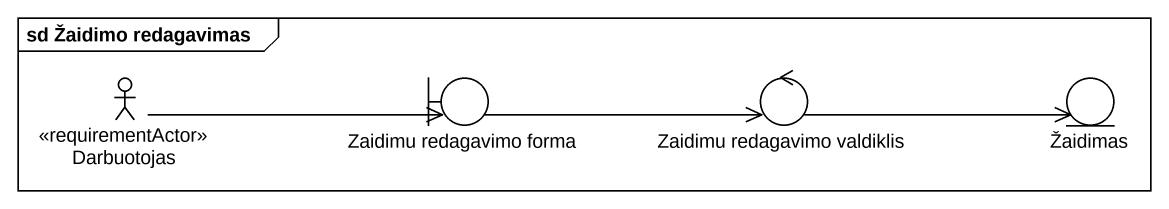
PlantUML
@startuml
mainframe sd Žaidimo redagavimas
actor Darbuotojas <<requirementActor>>
boundary "Zaidimu redagavimo forma" as Zaidimu_redagavimo_forma
control "Zaidimu redagavimo valdiklis" as Zaidimu_redagavimo_valdiklis
entity Žaidimas
Darbuotojas -right-> Zaidimu_redagavimo_forma
Zaidimu_redagavimo_forma -right-> Zaidimu_redagavimo_valdiklis
Zaidimu_redagavimo_valdiklis -right-> Žaidimas
@enduml
